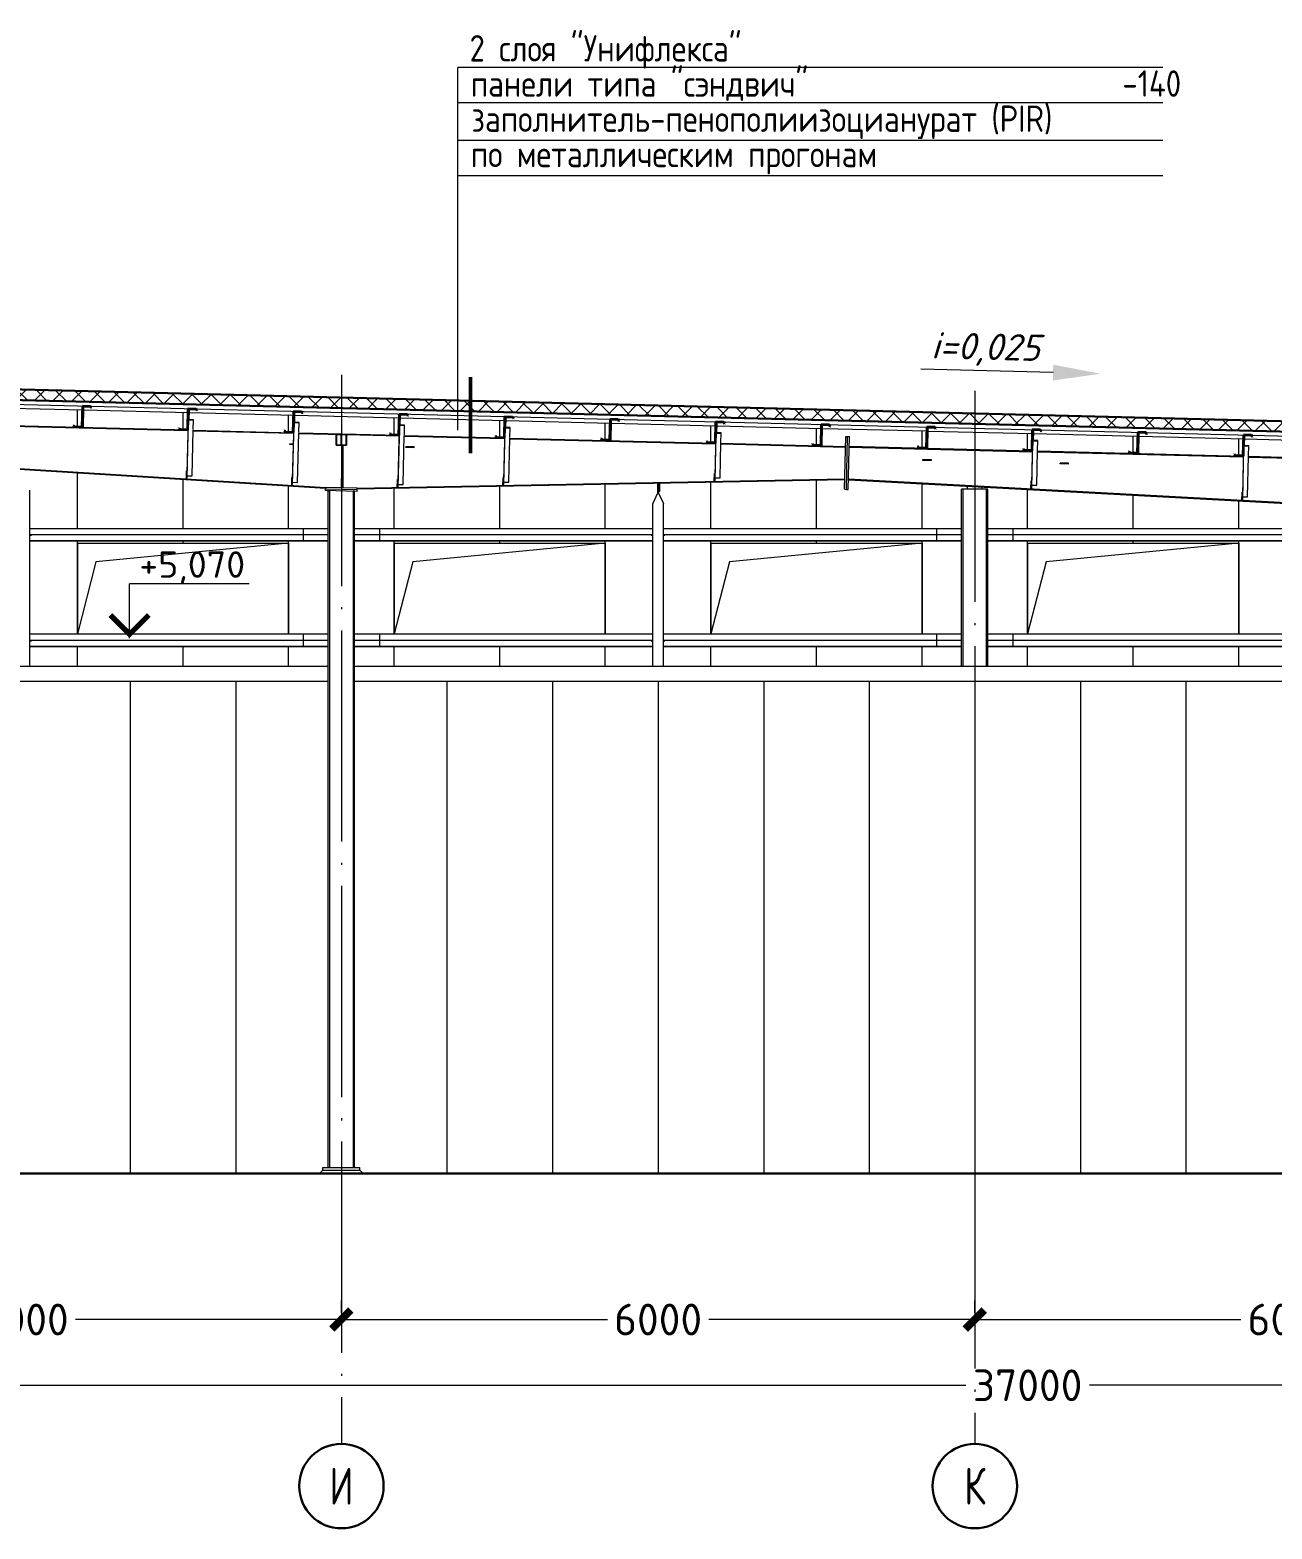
# Model space of a CAD drawing. Extents: x -965262 to 1142518, y -357520 to 71675.
# Drawn here: x -292296 to -280531, y -198866 to -184670 of the extents above; entities that cross this region are included whole.
import ezdxf

# ---------------------------------------------------------------- set-up
doc = ezdxf.new("R2010")
doc.units = 0
doc.header["$LTSCALE"] = 10
doc.linetypes.add('DOTE', pattern=[2.42, 2, -0.2, 0.02, -0.2])
doc.layers.get('0').update_dxf_attribs({"linetype": 'CONTINUOUS', "lineweight": 30})
doc.layers.get('Defpoints').update_dxf_attribs({"linetype": 'CONTINUOUS'})
doc.layers.add('DOTE', color=7, linetype='DOTE', lineweight=9)
doc.styles.add('GOST 2.304', font='isocpeur.ttf', dxfattribs={"width": 0.75, "height": 250})
doc.styles.get("Standard").update_dxf_attribs({"font": 'isocpeur.ttf', "height": 300})
doc.dimstyles.get("Standard").update_dxf_attribs({"dimscale": 100, "dimtxt": 300, "dimasz": 1.8, "dimexe": 1.8, "dimexo": 0.625, "dimgap": 0.9, "dimtad": 0, "dimdec": 0, "dimzin": 0, "dimdsep": 46, "dimtxsty": 'Standard', "dimblk": 'ARCHTICK', "dimcen": 0.9, "dimclrd": 256, "dimclre": 256, "dimclrt": 256, "dimadec": 0, "dimazin": 0, "dimtfac": 1, "dimtdec": 0, "dimtofl": 0, "dimtmove": 0, "dimatfit": 3, "dimfxl": 1, "dimtolj": 1, "dimtzin": 0, "dimlwd": 15, "dimlwe": 15, "dimarcsym": 0})

# ---------------------------------------------------------------- blocks, each defined once
blk = doc.blocks.new('Ось7')
at = {"lineweight": 15}
for p, q in [((1038957, 203462), (1038964, 203747)), ((1038964, 203747), (1038973, 203746)), ((1038973, 203746), (1038966, 203462)), ((1040498, 203575), (1040479, 202784)), ((1040483, 202722), (1040504, 203572)), ((1040498, 203575), (1040502, 203708)), ((1040508, 203575), (1040498, 203575)), ((1040502, 203708), (1040511, 203708)), ((1040504, 203572), (1040508, 203572)), ((1040511, 203708), (1040508, 203575)), ((1040575, 203573), (1040508, 203575)), ((1040508, 203572), (1040575, 203570)), ((1040572, 203430), (1040575, 203573)), ((1042036, 203537), (1042040, 203670)), ((1042040, 203670), (1042049, 203670)), ((1042049, 203670), (1042046, 203536)), ((1043574, 203498), (1043578, 203632)), ((1043578, 203632), (1043587, 203631)), ((1043587, 203631), (1043584, 203498)), ((1045112, 203460), (1045116, 203593)), ((1045116, 203593), (1045125, 203593)), ((1045125, 203593), (1045122, 203460)), ((1037495, 203489), (1040494, 203415)), ((1037496, 203499), (1040495, 203424)), ((1040497, 203536), (1040504, 203536)), ((1040555, 202757), (1040572, 203422)), ((1040571, 203413), (1042032, 203376)), ((1040572, 203422), (1042033, 203385)), ((1042036, 203537), (1042015, 202691)), ((1042020, 202628), (1042042, 203534)), ((1042035, 203500), (1042042, 203499)), ((1042046, 203536), (1042036, 203537)), ((1042042, 203534), (1042046, 203533)), ((1042113, 203535), (1042046, 203536)), ((1042046, 203533), (1042113, 203532)), ((1042091, 202660), (1042110, 203383)), ((1042109, 203374), (1042751, 203358)), ((1042110, 203391), (1042113, 203535)), ((1042110, 203383), (1043571, 203347)), ((1042653, 203204), (1042653, 203358)), ((1042653, 203358), (1042807, 203358)), ((1042802, 203353), (1042658, 203353)), ((1042658, 203353), (1042658, 203209)), ((1042726, 203209), (1042726, 203353)), ((1042734, 203209), (1042734, 203353)), ((1042750, 203358), (1042750, 203358)), ((1042750, 203358), (1042750, 203358)), ((1042802, 203209), (1042802, 203353)), ((1042807, 203358), (1042807, 203204)), ((1042807, 203357), (1043570, 203338)), ((1043574, 203498), (1043553, 202660)), ((1043558, 202597), (1043580, 203495)), ((1043573, 203461), (1043580, 203461)), ((1043584, 203498), (1043574, 203498)), ((1043580, 203495), (1043584, 203495)), ((1043651, 203496), (1043584, 203498)), ((1043584, 203495), (1043651, 203493)), ((1043630, 202630), (1043647, 203345)), ((1043647, 203345), (1045109, 203309)), ((1043648, 203353), (1043651, 203496)), ((1045112, 203460), (1045093, 202688)), ((1045098, 202627), (1045118, 203457)), ((1045111, 203420), (1045118, 203420)), ((1045122, 203460), (1045112, 203460)), ((1045118, 203457), (1045122, 203457)), ((1045189, 203458), (1045122, 203460)), ((1045122, 203457), (1045189, 203455)), ((1045186, 203315), (1045189, 203458)), ((1046647, 203270), (1046654, 203555)), ((1046654, 203555), (1046663, 203555)), ((1046663, 203555), (1046656, 203270)), ((1048188, 203384), (1048172, 202743)), ((1048177, 202686), (1048194, 203380)), ((1048188, 203384), (1048192, 203516)), ((1048198, 203384), (1048188, 203384)), ((1048192, 203516), (1048201, 203516)), ((1048194, 203380), (1048197, 203380)), ((1048197, 203380), (1048265, 203379)), ((1048201, 203516), (1048198, 203384)), ((1048265, 203382), (1048198, 203384)), ((1048262, 203238), (1048265, 203382)), ((1049723, 203193), (1049730, 203478)), ((1049730, 203478), (1049739, 203478)), ((1049739, 203478), (1049732, 203193)), ((1051261, 203158), (1051268, 203443)), ((1051268, 203443), (1051277, 203442)), ((1051277, 203442), (1051270, 203158)), ((1052802, 203272), (1052806, 203404)), ((1052806, 203404), (1052815, 203404)), ((1052815, 203404), (1052812, 203272)), ((1054337, 203081), (1054344, 203366)), ((1054344, 203366), (1054353, 203366)), ((1054353, 203366), (1054346, 203081)), ((1041977, 203224), (1042029, 203222)), ((1041977, 203211), (1041977, 203224)), ((1042028, 203210), (1041977, 203211)), ((1042653, 203204), (1042807, 203204)), ((1042658, 203209), (1042802, 203209)), ((1042737, 202581), (1042737, 203204)), ((1042751, 203204), (1042751, 202581)), ((1043647, 203336), (1045108, 203299)), ((1043668, 203169), (1043669, 203181)), ((1043791, 203166), (1043668, 203169)), ((1043792, 203178), (1043669, 203181)), ((1043791, 203166), (1043792, 203178)), ((1045169, 202662), (1045185, 203307)), ((1045185, 203307), (1048185, 203232)), ((1045185, 203297), (1048184, 203223)), ((1048187, 203338), (1048193, 203338)), ((1048249, 202726), (1048261, 203230)), ((1048261, 203230), (1050077, 203185)), ((1048261, 203221), (1050076, 203175)), ((1050061, 202560), (1050080, 203329)), ((1050076, 203175), (1050077, 203185)), ((1050080, 203329), (1050108, 203328)), ((1050089, 202559), (1050108, 203328)), ((1050089, 202559), (1050108, 203328)), ((1050108, 203328), (1050136, 203327)), ((1050116, 202558), (1050136, 203327)), ((1050132, 203186), (1052799, 203120)), ((1050132, 203174), (1050132, 203186)), ((1050132, 203174), (1052798, 203107)), ((1052802, 203272), (1052786, 202635)), ((1052791, 202577), (1052808, 203268)), ((1052801, 203226), (1052807, 203226)), ((1052812, 203272), (1052802, 203272)), ((1052808, 203268), (1052811, 203268)), ((1052811, 203268), (1052879, 203266)), ((1052879, 203270), (1052812, 203272)), ((1052876, 203126), (1052879, 203270)), ((1055878, 203195), (1055860, 202472)), ((1055865, 202412), (1055884, 203191)), ((1055877, 203153), (1055883, 203153)), ((1055878, 203195), (1055882, 203328)), ((1055888, 203195), (1055878, 203195)), ((1055882, 203328), (1055891, 203327)), ((1055884, 203191), (1055887, 203191)), ((1055887, 203191), (1055955, 203190)), ((1055891, 203327), (1055888, 203195)), ((1055955, 203193), (1055888, 203195)), ((1055952, 203049), (1055955, 203193)), ((1033971, 203106), (1042500, 202578)), ((1033972, 203115), (1042501, 202587)), ((1051328, 202990), (1051205, 202993)), ((1051205, 202981), (1051205, 202993)), ((1051328, 202978), (1051205, 202981)), ((1051328, 202978), (1051328, 202990)), ((1052863, 202618), (1052875, 203118)), ((1052875, 203118), (1055875, 203043)), ((1052875, 203106), (1055874, 203031)), ((1053327, 202940), (1053204, 202943)), ((1053204, 202931), (1053204, 202943)), ((1053327, 202928), (1053204, 202931)), ((1053327, 202928), (1053327, 202940)), ((1055937, 202449), (1055951, 203041)), ((1055951, 203041), (1058950, 202966)), ((1055951, 203029), (1058950, 202954)), ((1040471, 202713), (1040474, 202828)), ((1040474, 202828), (1040480, 202828)), ((1040474, 202713), (1040477, 202713)), ((1040477, 202713), (1040479, 202784)), ((1040477, 202723), (1040483, 202722)), ((1040484, 202758), (1040555, 202757)), ((1042007, 202618), (1042010, 202733)), ((1042010, 202733), (1042016, 202733)), ((1042013, 202618), (1042015, 202691)), ((1042730, 202582), (1042737, 202865)), ((1042730, 202582), (1042737, 202865)), ((1042962, 202576), (1050064, 202713)), ((1042962, 202567), (1050065, 202704)), ((1043545, 202587), (1043548, 202703)), ((1043548, 202703), (1043554, 202702)), ((1045085, 202617), (1045088, 202732)), ((1045088, 202732), (1045094, 202732)), ((1045091, 202617), (1045093, 202688)), ((1048165, 202677), (1048167, 202792)), ((1048167, 202792), (1048174, 202792)), ((1048171, 202677), (1048172, 202743)), ((1048171, 202686), (1048177, 202686)), ((1048178, 202728), (1048249, 202726)), ((1050064, 202713), (1050065, 202704)), ((1050064, 202713), (1050065, 202713)), ((1050120, 202712), (1050121, 202712)), ((1050121, 202712), (1050120, 202697)), ((1050120, 202697), (1060961, 202111)), ((1050121, 202712), (1060962, 202127)), ((1042010, 202618), (1042013, 202618)), ((1042014, 202628), (1042020, 202628)), ((1042021, 202662), (1042091, 202660)), ((1042501, 202587), (1042500, 202578)), ((1042501, 202587), (1042500, 202564)), ((1042962, 202553), (1042500, 202564)), ((1042500, 202541), (1042500, 202564)), ((1042961, 202530), (1042500, 202541)), ((1042962, 202576), (1042501, 202587)), ((1042538, 202540), (1042559, 202540)), ((1042538, 192677), (1042538, 202540)), ((1042559, 202540), (1042559, 192677)), ((1042751, 202581), (1042737, 202581)), ((1042923, 202531), (1042901, 202531)), ((1042901, 202531), (1042901, 192677)), ((1042923, 192677), (1042923, 202531)), ((1042961, 202530), (1042962, 202553)), ((1042962, 202576), (1042962, 202567)), ((1042962, 202553), (1042962, 202576)), ((1043545, 202587), (1043549, 202587)), ((1043552, 202587), (1043553, 202660)), ((1043552, 202597), (1043558, 202597)), ((1043559, 202631), (1043630, 202630)), ((1045085, 202617), (1045088, 202617)), ((1045092, 202627), (1045098, 202627)), ((1045099, 202663), (1045169, 202662)), ((1048165, 202677), (1048168, 202677)), ((1050061, 202560), (1050089, 202559)), ((1050089, 202559), (1050116, 202558)), ((1052779, 202568), (1052782, 202684)), ((1052782, 202684), (1052788, 202684)), ((1052782, 202568), (1052785, 202568)), ((1052785, 202568), (1052786, 202635)), ((1052785, 202577), (1052791, 202577)), ((1052792, 202620), (1052863, 202618)), ((1055852, 202402), (1055855, 202518)), ((1055855, 202518), (1055861, 202518)), ((1055859, 202402), (1055860, 202472)), ((1055855, 202402), (1055859, 202402)), ((1055859, 202412), (1055865, 202412)), ((1055866, 202450), (1055937, 202449)), ((1042461, 192639), (1042461, 192677)), ((1042461, 192677), (1042999, 192677)), ((1042461, 192639), (1042999, 192639)), ((1042999, 192639), (1042999, 192677))]:
    blk.add_line(p, q, dxfattribs=at)
blk = doc.blocks.new('zz')
at = {"lineweight": 15}
for p, q in [((940884, 204696), (942405, 204658)), ((942422, 204658), (943943, 204620)), ((943960, 204619), (945481, 204581)), ((945498, 204581), (947019, 204543)), ((947036, 204543), (948557, 204505)), ((948574, 204505), (950095, 204467)), ((950112, 204466), (951633, 204428)), ((951650, 204428), (953171, 204390)), ((953188, 204390), (954709, 204352)), ((954726, 204351), (956247, 204314)), ((956264, 204313), (957785, 204275)), ((957802, 204275), (959323, 204237)), ((959340, 204237), (960861, 204199)), ((950795, 203578), (950781, 203578)), ((950781, 203578), (950781, 203448)), ((950795, 203471), (950795, 203594)), ((950795, 203594), (950809, 203594)), ((950795, 203578), (950795, 203448)), ((950809, 203594), (950809, 203471)), ((941634, 200924), (941634, 203490)), ((950781, 203448), (950711, 203294)), ((950795, 203448), (950781, 203448)), ((950809, 203471), (950795, 203471)), ((950795, 203448), (950865, 203294)), ((955595, 203504), (955211, 203504)), ((955211, 200924), (955211, 203504)), ((955232, 200924), (955232, 203504)), ((955295, 203504), (955295, 203545)), ((955511, 203504), (955511, 203533)), ((955574, 200924), (955574, 203504)), ((955595, 200924), (955595, 203504)), ((950711, 200924), (950711, 203294)), ((950865, 200924), (950865, 203294)), ((941634, 202933), (945980, 202933)), ((945618, 202933), (945980, 202933)), ((945618, 202751), (945618, 202933)), ((946365, 202933), (950711, 202933)), ((946365, 202933), (946726, 202933)), ((946726, 202933), (946726, 202751)), ((950865, 202933), (955211, 202933)), ((954849, 202933), (955211, 202933)), ((954849, 202751), (954849, 202933)), ((955595, 202933), (955957, 202933)), ((955595, 202933), (959942, 202933)), ((955957, 202933), (955957, 202751)), ((941634, 202841), (941657, 202841)), ((941634, 202832), (941657, 202832)), ((941634, 202754), (945980, 202754)), ((941634, 202751), (945980, 202751)), ((941657, 202841), (945980, 202841)), ((941657, 202841), (941657, 202832)), ((945618, 202841), (945980, 202841)), ((945618, 202754), (945980, 202754)), ((945618, 202751), (945980, 202751)), ((946365, 202841), (950688, 202841)), ((946365, 202841), (946726, 202841)), ((946365, 202754), (950711, 202754)), ((946365, 202754), (946726, 202754)), ((946365, 202751), (950711, 202751)), ((946365, 202751), (946726, 202751)), ((950688, 202841), (950688, 202832)), ((950688, 202841), (950711, 202841)), ((950688, 202832), (950711, 202832)), ((950865, 202841), (950888, 202841)), ((950865, 202832), (950888, 202832)), ((950865, 202754), (955211, 202754)), ((950865, 202751), (955211, 202751)), ((950888, 202841), (955211, 202841)), ((950888, 202841), (950888, 202832)), ((954849, 202841), (955211, 202841)), ((954849, 202754), (955211, 202754)), ((954849, 202751), (955211, 202751)), ((955595, 202841), (955957, 202841)), ((955595, 202841), (959918, 202841)), ((955595, 202754), (955957, 202754)), ((955595, 202754), (959942, 202754)), ((955595, 202751), (955957, 202751)), ((955595, 202751), (959942, 202751)), ((941634, 201395), (945980, 201395)), ((945618, 201395), (945980, 201395)), ((945618, 201213), (945618, 201395)), ((946365, 201395), (950711, 201395)), ((946365, 201395), (946726, 201395)), ((946726, 201395), (946726, 201213)), ((950865, 201395), (955211, 201395)), ((954849, 201395), (955211, 201395)), ((954849, 201213), (954849, 201395)), ((955595, 201395), (955957, 201395)), ((955595, 201395), (959942, 201395)), ((955957, 201395), (955957, 201213)), ((941634, 201303), (941657, 201303)), ((941634, 201293), (941657, 201293)), ((941634, 201215), (945980, 201215)), ((941634, 201213), (945980, 201213)), ((941657, 201303), (945980, 201303)), ((941657, 201303), (941657, 201293)), ((945618, 201303), (945980, 201303)), ((945618, 201215), (945980, 201215)), ((945618, 201213), (945980, 201213)), ((946365, 201303), (950688, 201303)), ((946365, 201303), (946726, 201303)), ((946365, 201215), (950711, 201215)), ((946365, 201215), (946726, 201215)), ((946365, 201213), (950711, 201213)), ((946365, 201213), (946726, 201213)), ((950688, 201303), (950688, 201293)), ((950688, 201303), (950711, 201303)), ((950688, 201293), (950711, 201293)), ((950865, 201303), (950888, 201303)), ((950865, 201293), (950888, 201293)), ((950865, 201215), (955211, 201215)), ((950865, 201213), (955211, 201213)), ((950888, 201303), (955211, 201303)), ((950888, 201303), (950888, 201293)), ((954849, 201303), (955211, 201303)), ((954849, 201215), (955211, 201215)), ((954849, 201213), (955211, 201213)), ((955595, 201303), (955957, 201303)), ((955595, 201303), (959918, 201303)), ((955595, 201215), (955957, 201215)), ((955595, 201215), (959942, 201215)), ((955595, 201213), (955957, 201213)), ((955595, 201213), (959942, 201213))]:
    blk.add_line(p, q, dxfattribs=at)
blk = doc.blocks.new('_ArchTick')
at = {"color": 0, "linetype": 'ByBlock', "lineweight": 0, "const_width": 0.4}
blk.add_lwpolyline([(-0.5, -0.5), (0.5, 0.5)], dxfattribs=at)
blk = doc.blocks.new('*D73')
at = {"lineweight": 15, "transparency": 16777216}
for p, q in [((-295346, -196820), (-295346, -196702)), ((-289346, -196820), (-289346, -196702)), ((-295346, -196882), (-292826, -196882)), ((-289346, -196882), (-291866, -196882))]:
    blk.add_line(p, q, dxfattribs=at)
at = {"layer": 'Defpoints', "color": 0, "lineweight": 15, "transparency": 16777216}
for p in [(-295346, -196882, 1451), (-289346, -196882), (-289346, -196882)]:
    blk.add_point(p, dxfattribs=at)
at = {"lineweight": 15, "transparency": 16777216, "xscale": 180, "yscale": 180, "zscale": 180, "rotation": 180}
blk.add_blockref('_ArchTick', (-295346, -196882), dxfattribs=at)
at = {"lineweight": 15, "transparency": 16777216, "xscale": 180, "yscale": 180, "zscale": 180}
blk.add_blockref('_ArchTick', (-289346, -196882), dxfattribs=at)
at = {"lineweight": 15, "transparency": 16777216, "insert": (-292346, -196882), "char_height": 300, "attachment_point": 5}
blk.add_mtext('\\A1;6000', dxfattribs=at)
blk = doc.blocks.new('*D74')
at = {"lineweight": 15, "transparency": 16777216}
for p, q in [((-289346, -196820), (-289346, -196702)), ((-283346, -196820), (-283346, -196702)), ((-289346, -196882), (-286826, -196882)), ((-283346, -196882), (-285866, -196882))]:
    blk.add_line(p, q, dxfattribs=at)
at = {"layer": 'Defpoints', "color": 0, "lineweight": 15, "transparency": 16777216}
for p in [(-289346, -196882, 1451), (-283346, -196882), (-283346, -196882)]:
    blk.add_point(p, dxfattribs=at)
at = {"lineweight": 15, "transparency": 16777216, "xscale": 180, "yscale": 180, "zscale": 180, "rotation": 180}
blk.add_blockref('_ArchTick', (-289346, -196882), dxfattribs=at)
at = {"lineweight": 15, "transparency": 16777216, "xscale": 180, "yscale": 180, "zscale": 180}
blk.add_blockref('_ArchTick', (-283346, -196882), dxfattribs=at)
at = {"lineweight": 15, "transparency": 16777216, "insert": (-286346, -196882), "char_height": 300, "attachment_point": 5}
blk.add_mtext('\\A1;6000', dxfattribs=at)
blk = doc.blocks.new('*D75')
at = {"lineweight": 15, "transparency": 16777216}
for p, q in [((-283346, -196820), (-283346, -196702)), ((-277346, -196820), (-277346, -196702)), ((-283346, -196882), (-280826, -196882)), ((-277346, -196882), (-279866, -196882))]:
    blk.add_line(p, q, dxfattribs=at)
at = {"layer": 'Defpoints', "color": 0, "lineweight": 15, "transparency": 16777216}
for p in [(-283346, -196882, 1451), (-277346, -196882), (-277346, -196882)]:
    blk.add_point(p, dxfattribs=at)
at = {"lineweight": 15, "transparency": 16777216, "xscale": 180, "yscale": 180, "zscale": 180, "rotation": 180}
blk.add_blockref('_ArchTick', (-283346, -196882), dxfattribs=at)
at = {"lineweight": 15, "transparency": 16777216, "xscale": 180, "yscale": 180, "zscale": 180}
blk.add_blockref('_ArchTick', (-277346, -196882), dxfattribs=at)
at = {"lineweight": 15, "transparency": 16777216, "insert": (-280346, -196882), "char_height": 300, "attachment_point": 5}
blk.add_mtext('\\A1;6000', dxfattribs=at)
blk = doc.blocks.new('*D79')
at = {"lineweight": 15, "transparency": 16777216}
for p, q in [((-301346, -196833), (-301346, -197685)), ((-301346, -197505), (-283431, -197505)), ((-264346, -197505), (-282261, -197505)), ((-264346, -197568), (-264346, -197685))]:
    blk.add_line(p, q, dxfattribs=at)
at = {"layer": 'Defpoints', "color": 0, "lineweight": 15, "transparency": 16777216}
for p in [(-301346, -196770), (-264346, -197505), (-264346, -197505)]:
    blk.add_point(p, dxfattribs=at)
at = {"lineweight": 15, "transparency": 16777216, "xscale": 180, "yscale": 180, "zscale": 180, "rotation": 180}
blk.add_blockref('_ArchTick', (-301346, -197505), dxfattribs=at)
at = {"lineweight": 15, "transparency": 16777216, "xscale": 180, "yscale": 180, "zscale": 180}
blk.add_blockref('_ArchTick', (-264346, -197505), dxfattribs=at)
at = {"lineweight": 15, "transparency": 16777216, "insert": (-282846, -197505), "char_height": 300, "attachment_point": 5}
blk.add_mtext('\\A1;37000', dxfattribs=at)

msp = doc.modelspace()

# ---------------------------------------------------------------- hatches: boundary and pattern name
at = {"lineweight": 15}
h = msp.add_hatch(dxfattribs=at)
h.set_pattern_fill('ANSI37', color=30, scale=40)
h.set_pattern_definition([(45, (-342126.71, -358566.05), (-89.80256, 89.80256), []), (135, (-342126.71, -358566.05), (-89.80256, -89.80256), [])])
h.paths.add_polyline_path([(-301042.5, -187859.2), (-301045, -187959.2), (-264760, -188864.8), (-264757.5, -188764.8)])

# ---------------------------------------------------------------- linework, layer by layer
for p, q in [((-288244.2, -188459.3, -3259.8), (-288244.2, -185024.6, -3259.8)), ((-281565.9, -185024.6, -3259.8), (-288244.2, -185024.6, -3259.8)), ((-281565.9, -185358.3, -3259.8), (-288244.2, -185358.3, -3259.8)), ((-281565.9, -185717.6, -3259.8), (-288244.2, -185717.6, -3259.8)), ((-281565.9, -186051.3, -3259.8), (-288244.2, -186051.3, -3259.8)), ((-291352.5, -190428.1, -4711.1), (-291352.5, -189915, -4711.1)), ((-289521, -195468.3, -4711.1), (-289549.8, -195497, -4711.1)), ((-289171, -195468.3, -4711.1), (-289142.3, -195497, -4711.1))]:
    msp.add_line(p, q, dxfattribs=at)
at = {"color": 30}
for p, q in [((-301045, -187959.2, -4711.1), (-264760, -188864.8, -4711.1)), ((-301042.5, -187859.2, -4711.1), (-264757.5, -188764.8, -4711.1))]:
    msp.add_line(p, q, dxfattribs=at)
at = {"lineweight": 50}
msp.add_line((-288122.3, -187958.3, -3259.8), (-288122.3, -188678, -3259.8), dxfattribs=at)
at = {"lineweight": 15, "ltscale": 100}
msp.add_line((-282605.3, -187914.1, -4711.1), (-283858.7, -187882.8, -4711.1), dxfattribs=at)
at = {"color": 30, "lineweight": 15}
for p, q in [((-301046, -187999.2, -4711.1), (-264761, -188904.8, -4711.1)), ((-291846, -189528.3, -4711.1), (-291846, -190389.1, -4711.1)), ((-289846, -189528.3, -4711.1), (-291670.7, -189705.1, -4711.1)), ((-289846, -189528.3, -4711.1), (-289846, -190389.1, -4711.1)), ((-288846, -189528.3, -4711.1), (-288846, -190389.1, -4711.1)), ((-286846, -189528.3, -4711.1), (-288670.7, -189705.1, -4711.1)), ((-286846, -189528.3, -4711.1), (-286846, -190389.1, -4711.1)), ((-285846, -189528.3, -4711.1), (-285846, -190389.1, -4711.1)), ((-283846, -189528.3, -4711.1), (-285670.7, -189705.1, -4711.1)), ((-283846, -189528.3, -4711.1), (-283846, -190389.1, -4711.1)), ((-282846, -189528.3, -4711.1), (-282846, -190389.1, -4711.1)), ((-280846, -189528.3, -4711.1), (-282670.7, -189705.1, -4711.1)), ((-280846, -189528.3, -4711.1), (-280846, -190389.1, -4711.1)), ((-291670.7, -189705.1, -4711.1), (-291846, -190389.1, -4711.1)), ((-288670.7, -189705.1, -4711.1), (-288846, -190389.1, -4711.1)), ((-285670.7, -189705.1, -4711.1), (-285846, -190389.1, -4711.1)), ((-282670.7, -189705.1, -4711.1), (-282846, -190389.1, -4711.1))]:
    msp.add_line(p, q, dxfattribs=at)
for p, q in [((-291803.8, -188427.9, -4711.1), (-291798.9, -188230, -4711.1)), ((-291798.9, -188230, -4711.1), (-291722.8, -188231.9, -4711.1)), ((-291793.9, -188235.2, -4711.1), (-291798.9, -188433.1, -4711.1)), ((-291725.3, -188236.9, -4711.1), (-291793.9, -188235.2, -4711.1)), ((-291715.7, -188248.9, -4711.1), (-291725.3, -188236.9, -4711.1)), ((-291722.8, -188231.9, -4711.1), (-291711.7, -188245.8, -4711.1)), ((-291711.7, -188245.8, -4711.1), (-291715.7, -188248.9, -4711.1)), ((-290804.1, -188452.8, -4711.1), (-290799.2, -188254.9, -4711.1)), ((-290799.2, -188254.9, -4711.1), (-290723.1, -188256.8, -4711.1)), ((-290794.3, -188260.1, -4711.1), (-290799.2, -188458, -4711.1)), ((-290725.6, -188261.8, -4711.1), (-290794.3, -188260.1, -4711.1)), ((-290716, -188273.9, -4711.1), (-290725.6, -188261.8, -4711.1)), ((-290723.1, -188256.8, -4711.1), (-290712, -188270.7, -4711.1)), ((-290712, -188270.7, -4711.1), (-290716, -188273.9, -4711.1)), ((-289804.5, -188477.8, -4711.1), (-289799.5, -188279.9, -4711.1)), ((-289799.5, -188279.9, -4711.1), (-289723.4, -188281.8, -4711.1)), ((-289794.6, -188285.1, -4711.1), (-289799.5, -188483, -4711.1)), ((-289725.9, -188286.8, -4711.1), (-289794.6, -188285.1, -4711.1)), ((-289716.3, -188298.8, -4711.1), (-289725.9, -188286.8, -4711.1)), ((-289723.4, -188281.8, -4711.1), (-289712.3, -188295.7, -4711.1)), ((-289712.3, -188295.7, -4711.1), (-289716.3, -188298.8, -4711.1)), ((-288804.8, -188502.7, -4711.1), (-288799.8, -188304.8, -4711.1)), ((-288799.8, -188304.8, -4711.1), (-288723.7, -188306.7, -4711.1)), ((-288794.9, -188310, -4711.1), (-288799.8, -188507.9, -4711.1)), ((-288726.2, -188311.7, -4711.1), (-288794.9, -188310, -4711.1)), ((-288716.6, -188323.8, -4711.1), (-288726.2, -188311.7, -4711.1)), ((-288723.7, -188306.7, -4711.1), (-288712.6, -188320.6, -4711.1)), ((-288712.6, -188320.6, -4711.1), (-288716.6, -188323.8, -4711.1)), ((-287805.1, -188527.7, -4711.1), (-287800.1, -188329.8, -4711.1)), ((-287800.1, -188329.8, -4711.1), (-287724, -188331.7, -4711.1)), ((-287795.2, -188335, -4711.1), (-287800.1, -188532.9, -4711.1)), ((-287726.5, -188336.7, -4711.1), (-287795.2, -188335, -4711.1)), ((-287716.9, -188348.7, -4711.1), (-287726.5, -188336.7, -4711.1)), ((-287724, -188331.7, -4711.1), (-287713, -188345.6, -4711.1)), ((-287713, -188345.6, -4711.1), (-287716.9, -188348.7, -4711.1)), ((-286805.4, -188552.6, -4711.1), (-286800.4, -188354.7, -4711.1)), ((-286800.4, -188354.7, -4711.1), (-286724.3, -188356.6, -4711.1)), ((-286795.5, -188359.9, -4711.1), (-286800.4, -188557.8, -4711.1)), ((-286726.8, -188361.6, -4711.1), (-286795.5, -188359.9, -4711.1)), ((-286717.2, -188373.7, -4711.1), (-286726.8, -188361.6, -4711.1)), ((-286724.3, -188356.6, -4711.1), (-286713.3, -188370.5, -4711.1)), ((-286713.3, -188370.5, -4711.1), (-286717.2, -188373.7, -4711.1)), ((-285805.7, -188577.6, -4711.1), (-285800.8, -188379.7, -4711.1)), ((-285800.8, -188379.7, -4711.1), (-285724.7, -188381.6, -4711.1)), ((-285795.8, -188384.9, -4711.1), (-285800.8, -188582.8, -4711.1)), ((-285727.1, -188386.6, -4711.1), (-285795.8, -188384.9, -4711.1)), ((-285717.5, -188398.6, -4711.1), (-285727.1, -188386.6, -4711.1)), ((-285724.7, -188381.6, -4711.1), (-285713.6, -188395.5, -4711.1)), ((-291886.1, -188417.3, -4711.1), (-291882.1, -188414.1, -4711.1)), ((-291875, -188431.2, -4711.1), (-291886.1, -188417.3, -4711.1)), ((-291882.1, -188414.1, -4711.1), (-291872.5, -188426.1, -4711.1)), ((-291798.9, -188433.1, -4711.1), (-291875, -188431.2, -4711.1)), ((-291872.5, -188426.1, -4711.1), (-291803.8, -188427.9, -4711.1)), ((-290886.4, -188442.2, -4711.1), (-290882.4, -188439.1, -4711.1)), ((-290875.3, -188456.1, -4711.1), (-290886.4, -188442.2, -4711.1)), ((-290882.4, -188439.1, -4711.1), (-290872.8, -188451.1, -4711.1)), ((-290799.2, -188458, -4711.1), (-290875.3, -188456.1, -4711.1)), ((-290872.8, -188451.1, -4711.1), (-290804.1, -188452.8, -4711.1)), ((-289886.7, -188467.2, -4711.1), (-289882.7, -188464, -4711.1)), ((-289875.6, -188481.1, -4711.1), (-289886.7, -188467.2, -4711.1)), ((-289882.7, -188464, -4711.1), (-289873.1, -188476, -4711.1)), ((-289799.5, -188483, -4711.1), (-289875.6, -188481.1, -4711.1)), ((-289873.1, -188476, -4711.1), (-289804.5, -188477.8, -4711.1)), ((-288887, -188492.1, -4711.1), (-288883, -188489, -4711.1)), ((-288875.9, -188506, -4711.1), (-288887, -188492.1, -4711.1)), ((-288883, -188489, -4711.1), (-288873.4, -188501, -4711.1)), ((-288799.8, -188507.9, -4711.1), (-288875.9, -188506, -4711.1)), ((-288873.4, -188501, -4711.1), (-288804.8, -188502.7, -4711.1)), ((-287887.3, -188517.1, -4711.1), (-287883.3, -188513.9, -4711.1)), ((-287876.2, -188531, -4711.1), (-287887.3, -188517.1, -4711.1)), ((-287883.3, -188513.9, -4711.1), (-287873.7, -188525.9, -4711.1)), ((-287800.1, -188532.9, -4711.1), (-287876.2, -188531, -4711.1)), ((-287873.7, -188525.9, -4711.1), (-287805.1, -188527.7, -4711.1)), ((-285713.6, -188395.5, -4711.1), (-285717.5, -188398.6, -4711.1)), ((-284806, -188602.5, -4711.1), (-284801.1, -188404.6, -4711.1)), ((-284801.1, -188404.6, -4711.1), (-284725, -188406.5, -4711.1)), ((-284796.1, -188409.8, -4711.1), (-284801.1, -188607.7, -4711.1)), ((-284727.5, -188411.5, -4711.1), (-284796.1, -188409.8, -4711.1)), ((-284717.9, -188423.6, -4711.1), (-284727.5, -188411.5, -4711.1)), ((-284725, -188406.5, -4711.1), (-284713.9, -188420.4, -4711.1)), ((-284713.9, -188420.4, -4711.1), (-284717.9, -188423.6, -4711.1)), ((-283806.3, -188625.5, -4711.1), (-283801.3, -188427.6, -4711.1)), ((-283801.3, -188427.6, -4711.1), (-283725.2, -188429.5, -4711.1)), ((-283796.4, -188432.8, -4711.1), (-283801.3, -188630.7, -4711.1)), ((-283727.7, -188434.5, -4711.1), (-283796.4, -188432.8, -4711.1)), ((-283718.1, -188446.5, -4711.1), (-283727.7, -188434.5, -4711.1)), ((-283725.2, -188429.5, -4711.1), (-283714.2, -188443.4, -4711.1)), ((-283714.2, -188443.4, -4711.1), (-283718.1, -188446.5, -4711.1)), ((-282806.6, -188650.4, -4711.1), (-282801.6, -188452.5, -4711.1)), ((-282801.6, -188452.5, -4711.1), (-282725.5, -188454.4, -4711.1)), ((-282796.7, -188457.7, -4711.1), (-282801.6, -188655.6, -4711.1)), ((-282728, -188459.4, -4711.1), (-282796.7, -188457.7, -4711.1)), ((-282718.4, -188471.5, -4711.1), (-282728, -188459.4, -4711.1)), ((-282725.5, -188454.4, -4711.1), (-282714.5, -188468.3, -4711.1)), ((-282714.5, -188468.3, -4711.1), (-282718.4, -188471.5, -4711.1)), ((-281806.9, -188675.4, -4711.1), (-281802, -188477.5, -4711.1)), ((-281802, -188477.5, -4711.1), (-281725.9, -188479.4, -4711.1)), ((-281797, -188482.7, -4711.1), (-281801.9, -188680.6, -4711.1)), ((-281728.3, -188484.4, -4711.1), (-281797, -188482.7, -4711.1)), ((-281718.7, -188496.4, -4711.1), (-281728.3, -188484.4, -4711.1)), ((-281725.9, -188479.4, -4711.1), (-281714.8, -188493.3, -4711.1)), ((-281714.8, -188493.3, -4711.1), (-281718.7, -188496.4, -4711.1)), ((-280807.2, -188700.3, -4711.1), (-280802.3, -188502.4, -4711.1)), ((-280802.3, -188502.4, -4711.1), (-280726.2, -188504.3, -4711.1)), ((-280797.3, -188507.6, -4711.1), (-280802.3, -188705.5, -4711.1)), ((-280728.7, -188509.3, -4711.1), (-280797.3, -188507.6, -4711.1)), ((-280719.1, -188521.4, -4711.1), (-280728.7, -188509.3, -4711.1)), ((-280726.2, -188504.3, -4711.1), (-280715.1, -188518.2, -4711.1)), ((-280715.1, -188518.2, -4711.1), (-280719.1, -188521.4, -4711.1)), ((-286887.6, -188542, -4711.1), (-286883.7, -188538.9, -4711.1)), ((-286876.5, -188555.9, -4711.1), (-286887.6, -188542, -4711.1)), ((-286883.7, -188538.9, -4711.1), (-286874.1, -188550.9, -4711.1)), ((-286800.4, -188557.8, -4711.1), (-286876.5, -188555.9, -4711.1)), ((-286874.1, -188550.9, -4711.1), (-286805.4, -188552.6, -4711.1)), ((-285887.9, -188567, -4711.1), (-285884, -188563.8, -4711.1)), ((-285876.9, -188580.9, -4711.1), (-285887.9, -188567, -4711.1)), ((-285884, -188563.8, -4711.1), (-285874.4, -188575.8, -4711.1)), ((-285800.8, -188582.8, -4711.1), (-285876.9, -188580.9, -4711.1)), ((-285874.4, -188575.8, -4711.1), (-285805.7, -188577.6, -4711.1)), ((-284888.2, -188591.9, -4711.1), (-284884.3, -188588.8, -4711.1)), ((-284877.2, -188605.8, -4711.1), (-284888.2, -188591.9, -4711.1)), ((-284884.3, -188588.8, -4711.1), (-284874.7, -188600.8, -4711.1)), ((-284801.1, -188607.7, -4711.1), (-284877.2, -188605.8, -4711.1)), ((-284874.7, -188600.8, -4711.1), (-284806, -188602.5, -4711.1)), ((-283888.5, -188614.9, -4711.1), (-283884.5, -188611.7, -4711.1)), ((-283877.4, -188628.8, -4711.1), (-283888.5, -188614.9, -4711.1)), ((-283884.5, -188611.7, -4711.1), (-283874.9, -188623.7, -4711.1)), ((-283801.3, -188630.7, -4711.1), (-283877.4, -188628.8, -4711.1)), ((-283874.9, -188623.7, -4711.1), (-283806.3, -188625.5, -4711.1)), ((-282888.8, -188639.8, -4711.1), (-282884.8, -188636.7, -4711.1)), ((-282877.7, -188653.7, -4711.1), (-282888.8, -188639.8, -4711.1)), ((-282884.8, -188636.7, -4711.1), (-282875.2, -188648.7, -4711.1)), ((-282801.6, -188655.6, -4711.1), (-282877.7, -188653.7, -4711.1)), ((-282875.2, -188648.7, -4711.1), (-282806.6, -188650.4, -4711.1)), ((-281889.1, -188664.8, -4711.1), (-281885.2, -188661.6, -4711.1)), ((-281878.1, -188678.7, -4711.1), (-281889.1, -188664.8, -4711.1)), ((-281885.2, -188661.6, -4711.1), (-281875.6, -188673.6, -4711.1)), ((-281801.9, -188680.6, -4711.1), (-281878.1, -188678.7, -4711.1)), ((-281875.6, -188673.6, -4711.1), (-281806.9, -188675.4, -4711.1)), ((-280889.4, -188689.7, -4711.1), (-280885.5, -188686.6, -4711.1)), ((-280878.4, -188703.6, -4711.1), (-280889.4, -188689.7, -4711.1)), ((-280885.5, -188686.6, -4711.1), (-280875.9, -188698.6, -4711.1)), ((-280802.3, -188705.5, -4711.1), (-280878.4, -188703.6, -4711.1)), ((-280875.9, -188698.6, -4711.1), (-280807.2, -188700.3, -4711.1))]:
    msp.add_line(p, q)
at = {"color": 30, "lineweight": 5}
for p, q in [((-291846, -188426.8, -4711.1), (-291846, -188266.9, -4711.1)), ((-290846, -188451.8, -4711.1), (-290846, -188291.8, -4711.1)), ((-289846, -188476.7, -4711.1), (-289846, -188316.6, -4711.1)), ((-288846, -188501.7, -4711.1), (-288846, -188341.5, -4711.1)), ((-287846, -188526.6, -4711.1), (-287846, -188366.4, -4711.1)), ((-286846, -188551.6, -4711.1), (-286846, -188391.3, -4711.1)), ((-285846, -188576.6, -4711.1), (-285846, -188416.1, -4711.1)), ((-284846, -188601.5, -4711.1), (-284846, -188441, -4711.1)), ((-283846, -188624.5, -4711.1), (-283846, -188465.9, -4711.1)), ((-282846, -188649.4, -4711.1), (-282846, -188490.8, -4711.1)), ((-281846, -188674.4, -4711.1), (-281846, -188515.7, -4711.1)), ((-280846, -188699.3, -4711.1), (-280846, -188540.5, -4711.1)), ((-291846, -189389.1, -4711.1), (-291846, -188862.3, -4711.1)), ((-290846, -189389.1, -4711.1), (-290846, -188924.2, -4711.1)), ((-285846, -189389.1, -4711.1), (-285846, -188950.3, -4711.1)), ((-284846, -189389.1, -4711.1), (-284846, -188931, -4711.1)), ((-289846, -189389.1, -4711.1), (-289846, -188986, -4711.1)), ((-288846, -189389.1, -4711.1), (-288846, -189008.4, -4711.1)), ((-287846, -189389.1, -4711.1), (-287846, -188989.1, -4711.1)), ((-286846, -189389.1, -4711.1), (-286846, -188969.7, -4711.1)), ((-283846, -189389.1, -4711.1), (-283846, -188968.3, -4711.1)), ((-282846, -189389.1, -4711.1), (-282846, -189022.3, -4711.1)), ((-281846, -189389.1, -4711.1), (-281846, -189076.3, -4711.1)), ((-280846, -189389.1, -4711.1), (-280846, -189130.3, -4711.1)), ((-291846, -190389.1, -4711.1), (-291846, -189507.5, -4711.1)), ((-290846, -189528.3, -4711.1), (-290846, -189507.5, -4711.1)), ((-289846, -190389.1, -4711.1), (-289846, -189507.5, -4711.1)), ((-288846, -190389.1, -4711.1), (-288846, -189507.5, -4711.1)), ((-287846, -189528.3, -4711.1), (-287846, -189507.5, -4711.1)), ((-286846, -190389.1, -4711.1), (-286846, -189507.5, -4711.1)), ((-285846, -190389.1, -4711.1), (-285846, -189507.5, -4711.1)), ((-284846, -189528.3, -4711.1), (-284846, -189507.5, -4711.1)), ((-283846, -190389.1, -4711.1), (-283846, -189507.5, -4711.1)), ((-282846, -190389.1, -4711.1), (-282846, -189507.5, -4711.1)), ((-281846, -189528.3, -4711.1), (-281846, -189507.5, -4711.1)), ((-280846, -190389.1, -4711.1), (-280846, -189507.5, -4711.1)), ((-291846, -190695.3, -4711.1), (-291846, -190507.5, -4711.1)), ((-290846, -190695.3, -4711.1), (-290846, -190507.5, -4711.1)), ((-289846, -190695.3, -4711.1), (-289846, -190507.5, -4711.1)), ((-288846, -190695.3, -4711.1), (-288846, -190507.5, -4711.1)), ((-287846, -190695.3, -4711.1), (-287846, -190507.5, -4711.1)), ((-286846, -190695.3, -4711.1), (-286846, -190507.5, -4711.1)), ((-285846, -190695.3, -4711.1), (-285846, -190507.5, -4711.1)), ((-284846, -190695.3, -4711.1), (-284846, -190507.5, -4711.1)), ((-283846, -190695.3, -4711.1), (-283846, -190507.5, -4711.1)), ((-282846, -190695.3, -4711.1), (-282846, -190507.5, -4711.1)), ((-281846, -190695.3, -4711.1), (-281846, -190507.5, -4711.1)), ((-280846, -190695.3, -4711.1), (-280846, -190507.5, -4711.1)), ((-291346, -190835.3, -4711.1), (-291346, -195498.3, -4711.1)), ((-290346, -190835.3, -4711.1), (-290346, -195498.3, -4711.1)), ((-288346, -190835.3, -4711.1), (-288346, -195498.3, -4711.1)), ((-287346, -190835.3, -4711.1), (-287346, -195498.3, -4711.1)), ((-286346, -190835.3, -4711.1), (-286346, -195498.3, -4711.1)), ((-285346, -190835.3, -4711.1), (-285346, -195498.3, -4711.1)), ((-284346, -190835.3, -4711.1), (-284346, -195498.3, -4711.1)), ((-283346, -190835.3, -4711.1), (-283346, -195498.3, -4711.1)), ((-282346, -190835.3, -4711.1), (-282346, -195498.3, -4711.1)), ((-281346, -190835.3, -4711.1), (-281346, -195498.3, -4711.1))]:
    msp.add_line(p, q, dxfattribs=at)
at = {"color": 30, "lineweight": 15, "extrusion": (1.83697e-16, 0, -1)}
for p, q in [((-291846, -189528.3, -4711.1), (-289846, -189528.3, -4711.1)), ((-288846, -189528.3, -4711.1), (-286846, -189528.3, -4711.1)), ((-285846, -189528.3, -4711.1), (-283846, -189528.3, -4711.1)), ((-282846, -189528.3, -4711.1), (-280846, -189528.3, -4711.1)), ((-300221, -190695.3, -4711.1), (-289471, -190695.3, -4711.1)), ((-289221, -190695.3, -4711.1), (-277471, -190695.3, -4711.1)), ((-300221, -190835.3, -4711.1), (-289471, -190835.3, -4711.1)), ((-289221, -190835.3, -4711.1), (-277471, -190835.3, -4711.1))]:
    msp.add_line(p, q, dxfattribs=at)
at = {"lineweight": 15, "ltscale": 0.3}
msp.add_line((-290220.1, -189915, -4711.1), (-291352.5, -189915, -4711.1), dxfattribs=at)
at = {"extrusion": (1.83697e-16, 0, -1)}
msp.add_line((-336756, -195498.3, -4711.1), (-264911, -195498.3, -4711.1), dxfattribs=at)
at = {"lineweight": 15, "const_width": 50, "elevation": -4711.1}
msp.add_lwpolyline([(-291170.2, -190210.4), (-291352.5, -190392.7), (-291534.8, -190210.4)], dxfattribs=at)
at = {"lineweight": 15, "ltscale": 100}
msp.add_solid([(-282603.4, -187839.2, -4711.1), (-282607.1, -187989.1, -4711.1), (-282155.4, -187925.4, -4711.1)], dxfattribs=at)
at = {"layer": 'DOTE', "ltscale": 100}
for p, q in [((-289346, -187936.2, -4711.1), (-289346, -198059.6, -4711.1)), ((-283346, -188085.9, -4711.1), (-283346, -198059.6, -4711.1)), ((-289346, -198859.6, -4711.1), (-289346, -198866.2, -4711.1)), ((-283346, -198859.6, -4711.1), (-283346, -198866.2, -4711.1))]:
    msp.add_line(p, q, dxfattribs=at)
at = {"layer": 'DOTE', "linetype": 'Continuous', "lineweight": 30}
for centre in [(-289346, -198459.6, -4711.1), (-283346, -198459.6, -4711.1)]:
    msp.add_circle(centre, 400, dxfattribs=at)

# ---------------------------------------------------------------- block references
at = {"color": 6, "xscale": 0.65, "yscale": 0.65, "zscale": 0.65}
for name, p in [('Ось7', (-967120.7, -320683.5, -4711.1)), ('zz', (-904358.1, -321295.8, -4711.1))]:
    msp.add_blockref(name, p, dxfattribs=at)

# ---------------------------------------------------------------- texts
at = {"style": 'GOST 2.304', "width": 0.85}
for s, p in [('2 слоя "Унифлекса"', (-288132.3, -184968.2, -3259.8)), ('панели типа "сэндвич"                      -140', (-288120.6, -185301.9, -3259.8)), ('заполнитель-пенополиизоцианурат (PIR)', (-288113.2, -185634.7, -3259.8)), ('по металлическим прогонам', (-288120.6, -185969.2, -3259.8))]:
    msp.add_text(s, height=250, dxfattribs=at).set_placement(p)
at = {"ltscale": 25, "insert": (-283243.7, -187696.9, -4711.1), "char_height": 250, "width": 828.736, "attachment_point": 5, "rotation": 358.56771, "style": 'GOST 2.304'}
msp.add_mtext('{\\fISOCPEUR|b0|i1|c204|p34;\\W1;i=0,025}', dxfattribs=at)
at = {"insert": (-290758.9, -189761.1, -4711.1), "char_height": 250, "width": 1000, "attachment_point": 5, "style": 'GOST 2.304'}
msp.add_mtext('{\\W1.05;+5,070}', dxfattribs=at)
at = {"layer": 'DOTE', "linetype": 'Continuous', "lineweight": 30, "ltscale": 100, "char_height": 350, "width": 800, "attachment_point": 5, "style": 'GOST 2.304'}
for s, insert in [('И', (-289346, -198459.6, -4711.1)), ('К', (-283346, -198459.6, -4711.1))]:
    msp.add_mtext(s, dxfattribs=dict(at, insert=insert))

# ---------------------------------------------------------------- dimensions: what is measured, and where the dimension line sits
at = {"lineweight": 15}
for base, p1, p2, picture, middle in [((-289346, -196882.3, -4711.1), (-295346, -196882.3, -3259.8), (-289346, -196882.3, -4711.1), '*D73', (-292346, -196882.3, -4711.1)), ((-283346, -196882.3, -4711.1), (-289346, -196882.3, -3259.8), (-283346, -196882.3, -4711.1), '*D74', (-286346, -196882.3, -4711.1)), ((-277346, -196882.3, -4711.1), (-283346, -196882.3, -3259.8), (-277346, -196882.3, -4711.1), '*D75', (-280346, -196882.3, -4711.1)), ((-264346, -197505.1, -3259.8), (-301346, -196770.1, -3259.8), (-264346, -197505.1, -3259.8), '*D79', (-282846, -197505.1, -3259.8))]:
    dim = msp.add_linear_dim(base=base, p1=p1, p2=p2, dimstyle='Standard', dxfattribs=at)
    dim.commit()
    dim.dimension.update_dxf_attribs({"geometry": picture, "text_midpoint": middle})

doc.saveas('drawing.dxf')
